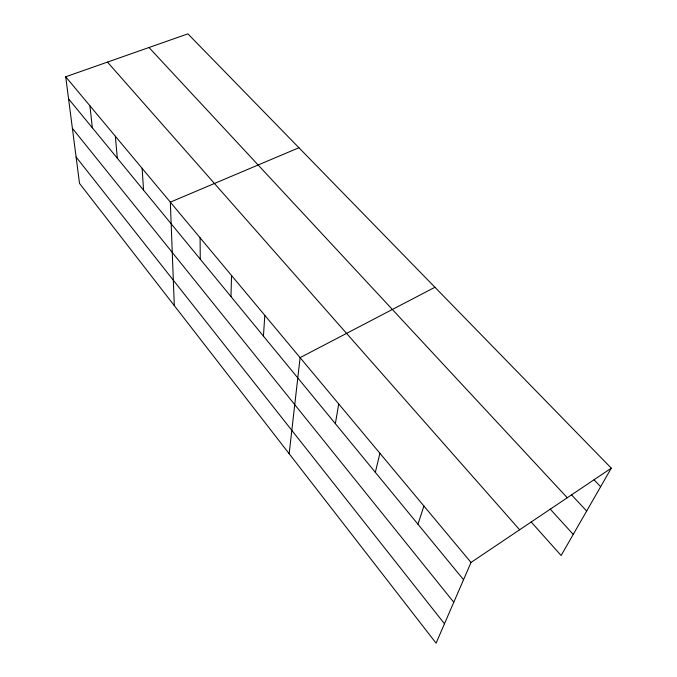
<?xml version="1.0" encoding="UTF-8"?>
<svg xmlns="http://www.w3.org/2000/svg" width="677" height="677" viewBox="0 0 677 677"><rect width="100%" height="100%" fill="white"/><g stroke="black" fill="none" stroke-linecap="round" stroke-linejoin="round"><path stroke-width="1.02" d="M230.967 296.585L231.534 275.488M263.429 336.097L264.817 315.364M289.164 453.717L300.097 357.642L434.939 287.26M335.36 423.667L338.728 403.941M375.337 472.343L379.915 453.285M417.971 524.243L423.912 506.007M611.289 468.162L471.014 562.452L436.081 643.15L79.522 183.416L65.711 76.772L187.901 33.85L611.289 468.162L561.123 555.512L531.2 521.992M298.929 147.738L170.333 202.144L174.302 305.615M594.067 479.841L600.634 486.704M571.515 494.828L586.654 511.05M148.999 47.517L567.275 497.747M550.113 509.011L573.25 534.381M107.482 62.098L519.64 529.769M65.711 76.772L471.014 562.452M68.572 98.876L463.542 579.715M72.388 128.334L453.776 602.268M76.112 157.03L444.467 623.779M89.923 105.781L92.351 127.826M115.361 136.263L117.316 158.215M142.128 168.345L143.549 190.152M200.096 237.805L200.265 259.198"/></g></svg>
